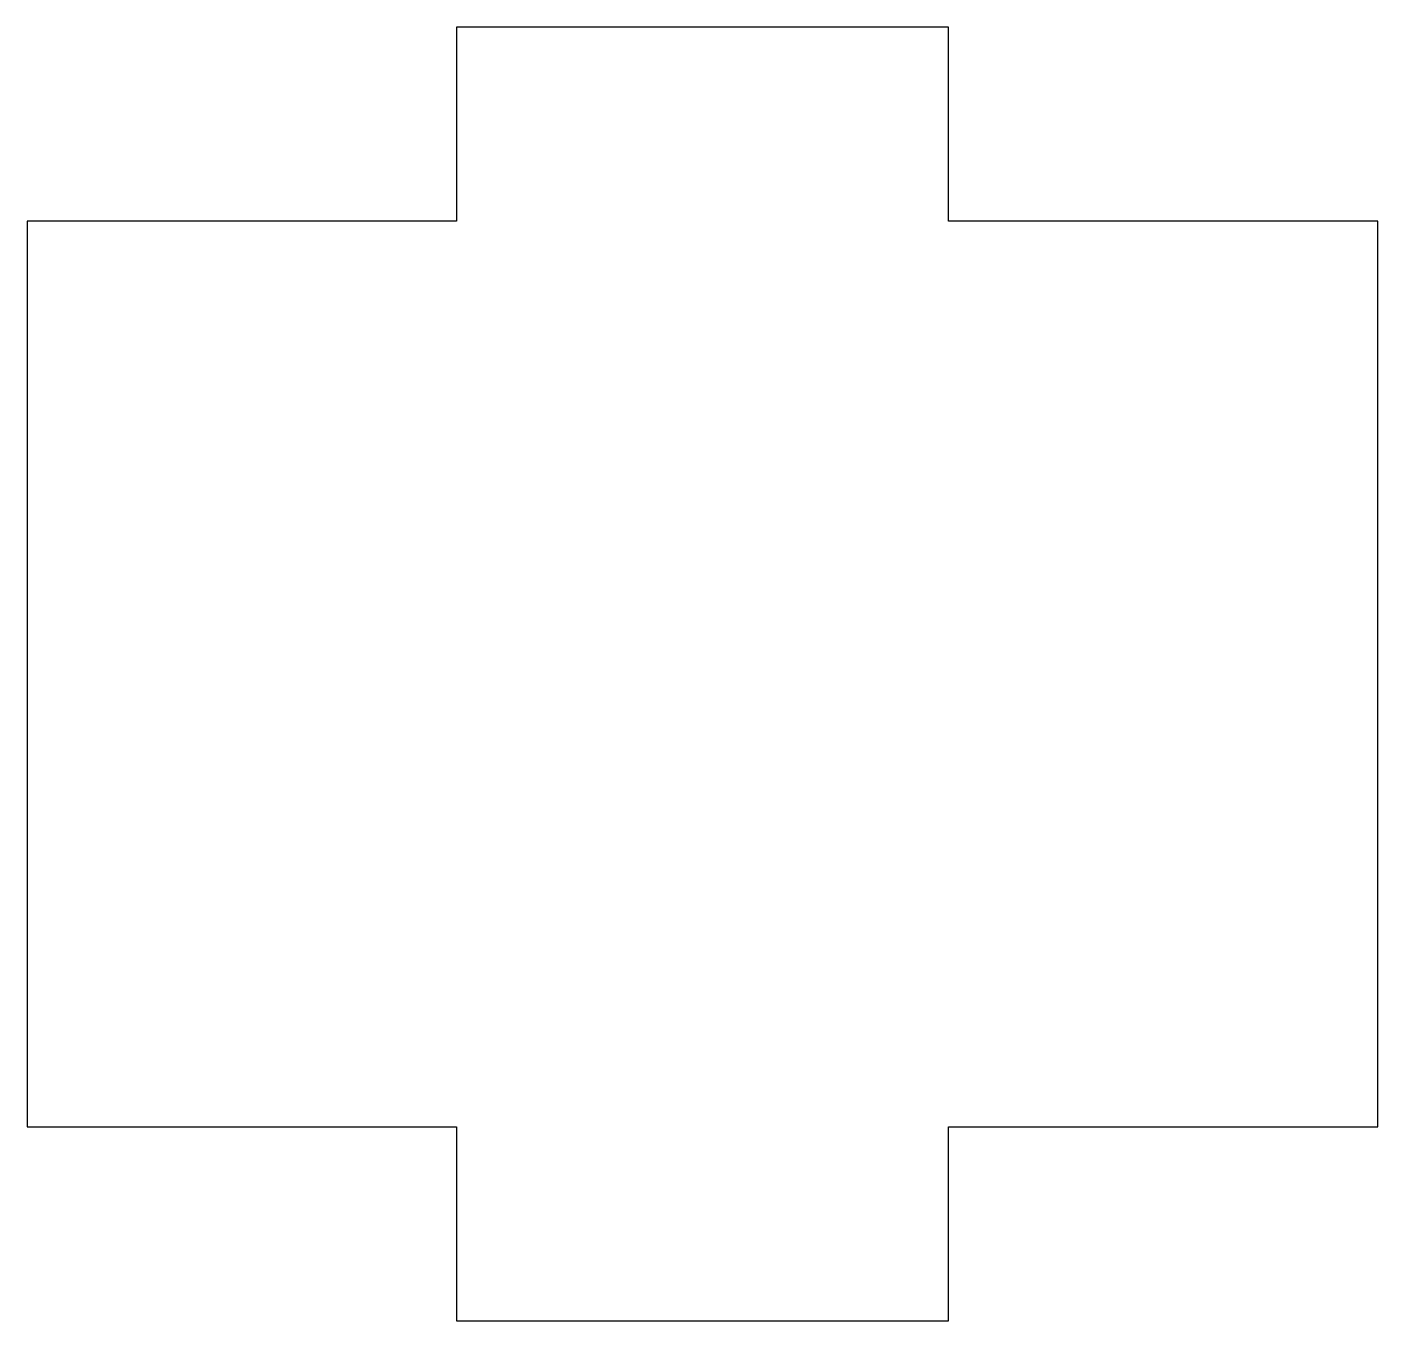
# Model space of a CAD drawing. Header units: millimetres. Extents: x 0 to 41.8, y -20 to 20.
import ezdxf

# ---------------------------------------------------------------- set-up
doc = ezdxf.new("R2010")
doc.units = ezdxf.units.MM

msp = doc.modelspace()

# ---------------------------------------------------------------- linework, layer by layer
at = {"color": 7, "linetype": 'Continuous', "lineweight": 25}
for p, q in [((28.475, 20), (13.275, 20)), ((13.275, 20), (13.275, 14)), ((28.475, 14), (28.475, 20)), ((0, 14), (0, -14)), ((13.275, 14), (0, 14)), ((41.75, 14), (28.475, 14)), ((41.75, -14), (41.75, 14)), ((0, -14), (13.275, -14)), ((13.275, -14), (13.275, -20)), ((28.475, -14), (41.75, -14)), ((28.475, -20), (28.475, -14)), ((13.275, -20), (28.475, -20))]:
    msp.add_line(p, q, dxfattribs=at)

doc.saveas('drawing.dxf')
